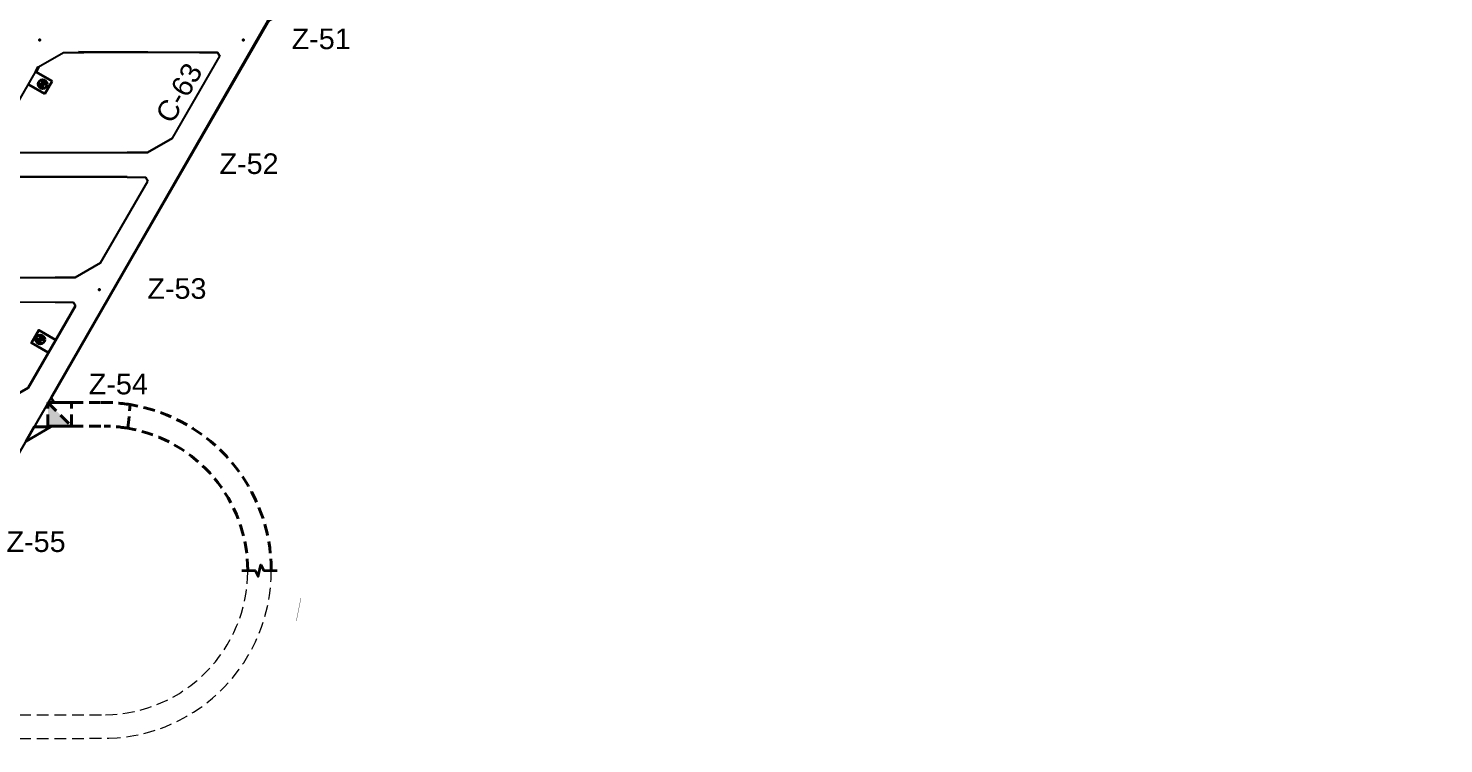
# Model space of a CAD drawing. Header units: millimetres. Extents: x -28 to 1943, y -5245 to 2752.
# Drawn here: x 1529.5 to 1770.2, y -443 to -321.2 of the extents above; entities that cross this region are included whole.
import ezdxf
from ezdxf.enums import TextEntityAlignment as Align

# ---------------------------------------------------------------- set-up
doc = ezdxf.new("R2010")
doc.units = ezdxf.units.MM
doc.linetypes.add('CONTINUA', pattern=[0])
doc.linetypes.add('DASHEDX2', pattern=[1.5, 1, -0.5])
doc.layers.add('167', color=10, linetype='Continuous')
doc.styles.add('DG-T1-473 TO 560$0$Standard', font='arial.ttf')

msp = doc.modelspace()

# ---------------------------------------------------------------- hatches: boundary and pattern name
at = {"lineweight": 40, "ltscale": 5}
h = msp.add_hatch(color=256, dxfattribs=at)
h.dxf.hatch_style = 1
h.paths.add_polyline_path([(1531.917, -330.002), (1531.917, -330.752), (1532.667, -330.752, 0.4142136)])
h.paths.add_polyline_path([(1531.917, -330.752), (1531.167, -330.752, 0.4142136), (1531.917, -331.502)])
h = msp.add_hatch(color=256, dxfattribs=at)
h.dxf.hatch_style = 1
h.paths.add_polyline_path([(1531.511, -373.461), (1531.511, -374.211), (1532.261, -374.211, 0.4142136)])
h.paths.add_polyline_path([(1531.511, -374.211), (1530.761, -374.211, 0.4142136), (1531.511, -374.961)])
at = {"lineweight": 40}
h = msp.add_hatch(dxfattribs=at)
h.set_pattern_fill('ANGLE')
h.set_pattern_definition([(0, (0, 0), (0, 6.985), [5.08, -1.905]), (90, (0, 0), (-6.985, 4e-16), [5.08, -1.905])])
h.paths.add_polyline_path([(1532.824, -384.95), (1532.824, -388.948), (1536.824, -388.95)])
h = msp.add_hatch(color=7, dxfattribs=at)
h.dxf.hatch_style = 1
h.paths.add_polyline_path([(1532.824, -384.95), (1532.824, -388.948), (1536.824, -388.95)])

# ---------------------------------------------------------------- linework, layer by layer
for p, q in [((1561.66, -325.341), (1538.027, -325.266, 2193)), ((1554.013, -339.921), (1562.046, -326.008)), ((1562.046, -326.008), (1561.66, -325.341)), ((1523.178, -341.722), (1531.211, -327.809)), ((1549.737, -342.389), (1554.013, -339.921)), ((1546.3, -342.439), (1523.592, -342.439)), ((1546.3, -342.389), (1549.737, -342.389)), ((1546.3, -342.389), (1546.3, -342.439)), ((1546.3, -346.539), (1523.305, -346.539)), ((1546.3, -346.589), (1546.3, -346.539)), ((1546.3, -346.589), (1549.392, -346.589)), ((1549.392, -346.589), (1549.778, -347.256)), ((1541.745, -361.169), (1549.778, -347.256)), ((1537.469, -363.637), (1541.745, -361.169)), ((1522.986, -363.687), (1537.469, -363.637)), ((1522.986, -367.787), (1537.124, -367.837)), ((1537.124, -367.837), (1537.51, -368.504))]:
    msp.add_line(p, q)
at = {"color": 3, "linetype": 'Continuous'}
for p, q in [((1538.925, -325.291), (1558.568, -325.291)), ((1546.3, -342.439), (1526.657, -342.439)), ((1526.657, -346.539), (1546.3, -346.539))]:
    msp.add_line(p, q, dxfattribs=at)
at = {"color": 3, "linetype": 'Continuous', "lineweight": 40}
for p, q in [((1531.211, -327.809), (1530.739, -328.628)), ((1533.546, -330.249), (1530.739, -328.628)), ((1532.296, -332.414), (1529.489, -330.793)), ((1532.296, -332.414), (1533.546, -330.249))]:
    msp.add_line(p, q, dxfattribs=at)
at = {"lineweight": 40, "ltscale": 5}
for p, q in [((1531.167, -330.752), (1532.667, -330.752)), ((1531.917, -330.002), (1531.917, -331.502)), ((1530.761, -374.211), (1532.261, -374.211)), ((1531.511, -373.461), (1531.511, -374.961))]:
    msp.add_line(p, q, dxfattribs=at)
at = {"color": 7, "linetype": 'Continuous', "lineweight": 40}
for p, q in [((1537.51, -368.504), (1529.477, -382.417)), ((1529.477, -382.417), (1525.201, -384.885)), ((1533.792, -384.885), (1533.346, -384.114))]:
    msp.add_line(p, q, dxfattribs=at)
at = {"lineweight": 40}
for p, q in [((1532.824, -384.95), (1536.824, -384.938)), ((1530.477, -389.085), (1529.051, -391.553)), ((1530.477, -389.085), (1533.327, -389.085)), ((1532.824, -388.948), (1536.824, -388.95))]:
    msp.add_line(p, q, dxfattribs=at)
at = {"color": 7, "linetype": 'DASHEDX2', "lineweight": 40, "ltscale": 2}
for p, q in [((1532.824, -388.95), (1532.824, -384.95)), ((1532.824, -384.95), (1536.824, -388.95)), ((1536.824, -384.938), (1541.686, -384.917)), ((1536.824, -388.95), (1536.824, -384.938)), ((1546.41, -389.315), (1546.805, -385.295)), ((1536.824, -388.95), (1542.387, -388.953))]:
    msp.add_line(p, q, dxfattribs=at)
at = {"color": 3, "linetype": 'Continuous', "lineweight": 35}
msp.add_line((1529.051, -391.553), (1533.327, -389.085), dxfattribs=at)
at = {"color": 252, "linetype": 'DASHEDX2', "lineweight": 15, "ltscale": 2}
for p, q in [((1491.911, -438.165), (1542.579, -438.104)), ((1491.911, -442.165), (1543.18, -442.091))]:
    msp.add_line(p, q, dxfattribs=at)
at = {"lineweight": 40}
msp.add_lwpolyline([(1582.139, -316.064), (1577.24, -316.064), (1570.213, -320.007), (1533.346, -384.114)], dxfattribs=at)
at = {"linetype": 'Continuous'}
msp.add_lwpolyline([(1531.211, -327.809), (1535.487, -325.341), (1538.925, -325.341), (1538.925, -325.291)], dxfattribs=at)
at = {"color": 3, "linetype": 'Continuous'}
for points in [[(1558.568, -325.291), (1558.568, -325.341), (1561.66, -325.341), (1562.046, -326.008)], [(1554.013, -339.921), (1549.737, -342.389), (1546.3, -342.389), (1546.3, -342.439)], [(1546.3, -346.539), (1546.3, -346.589), (1549.392, -346.589), (1549.778, -347.256)], [(1541.745, -361.169), (1537.469, -363.637), (1534.032, -363.637), (1534.032, -363.687)], [(1534.032, -367.787), (1534.032, -367.837), (1537.124, -367.837), (1537.51, -368.504)]]:
    msp.add_lwpolyline(points, dxfattribs=at)
at = {"color": 3, "linetype": 'Continuous', "lineweight": 40}
msp.add_lwpolyline([(1532.844, -376.424), (1530.02, -374.793), (1531.27, -372.628), (1534.077, -374.249)], dxfattribs=at)
at = {"color": 3, "linetype": 'CONTINUA', "lineweight": 35}
msp.add_lwpolyline([(1565.803, -413.552), (1568.05, -413.552), (1568.55, -414.552), (1569.05, -412.552), (1569.55, -413.552), (1571.798, -413.552)], dxfattribs=at)
at = {"color": 2, "const_width": 0.05, "elevation": 313.131}
msp.add_lwpolyline([(1575.066, -422.112), (1575.846, -418.188)], dxfattribs=at)
at = {"color": 3, "linetype": 'Continuous', "lineweight": 40}
for centre in [(1531.917, -330.752), (1531.511, -374.211)]:
    msp.add_circle(centre, 0.75, dxfattribs=at)
at = {"color": 7, "linetype": 'DASHEDX2', "lineweight": 40, "ltscale": 2}
for centre, radius, start, end in [((1542.149, -413.562), 28.649, 80.64643, 90.92597), ((1542.203, -413.552), 24.6, 80.154, 89.57029)]:
    msp.add_arc(centre, radius, start, end, dxfattribs=at)
at = {"color": 3, "linetype": 'DASHEDX2', "lineweight": 40, "ltscale": 2}
for centre, radius, start, end in [((1542.149, -413.562), 28.649, 0.01998, 80.64643), ((1542.203, -413.552), 24.6, 0, 80.154)]:
    msp.add_arc(centre, radius, start, end, dxfattribs=at)
at = {"color": 252, "linetype": 'DASHEDX2', "lineweight": 15, "ltscale": 2}
for radius, start, end in [(24.562, 270.78075, 359.98161), (28.562, 271.87711, 359.98419)]:
    msp.add_arc((1542.245, -413.545), radius, start, end, dxfattribs=at)
at = {"lineweight": 40, "ltscale": 5}
for p in [(1531.424, -323.241), (1566.068, -323.241), (1541.532, -365.737)]:
    msp.add_point(p, dxfattribs=at)
at = {"layer": '167'}
msp.add_lwpolyline([(793.984, -747.719), (1288.758, -747.718), (1347.109, -646.658), (1351.609, -644.06), (1383.259, -644.06), (1805.194, 86.748), (1770.861, 87.511), (1838.66, 204.944), (1646.978, 301.627), (1521.565, 87.697), (1424.451, 87.511), (1164.8, -363.75), (913.868, -363.748), (890.119, -410.232), (793.984, -747.719)], close=True, dxfattribs=at)

# ---------------------------------------------------------------- texts
at = {"linetype": 'Continuous', "style": 'DG-T1-473 TO 560$0$Standard'}
for s, p in [('Z-51', (1579.288, -323.037)), ('Z-52', (1567.021, -344.285)), ('Z-53', (1554.753, -365.534)), ('Z-54', (1544.784, -381.797)), ('Z-55', (1530.8, -408.624))]:
    msp.add_text(s, height=3.5, dxfattribs=at).set_placement(p, align=Align.MIDDLE_CENTER)
msp.add_text('C-63', height=3.5, rotation=60, dxfattribs=at).set_placement((1557.735, -327.635), align=Align.MIDDLE_RIGHT)

doc.saveas('drawing.dxf')
